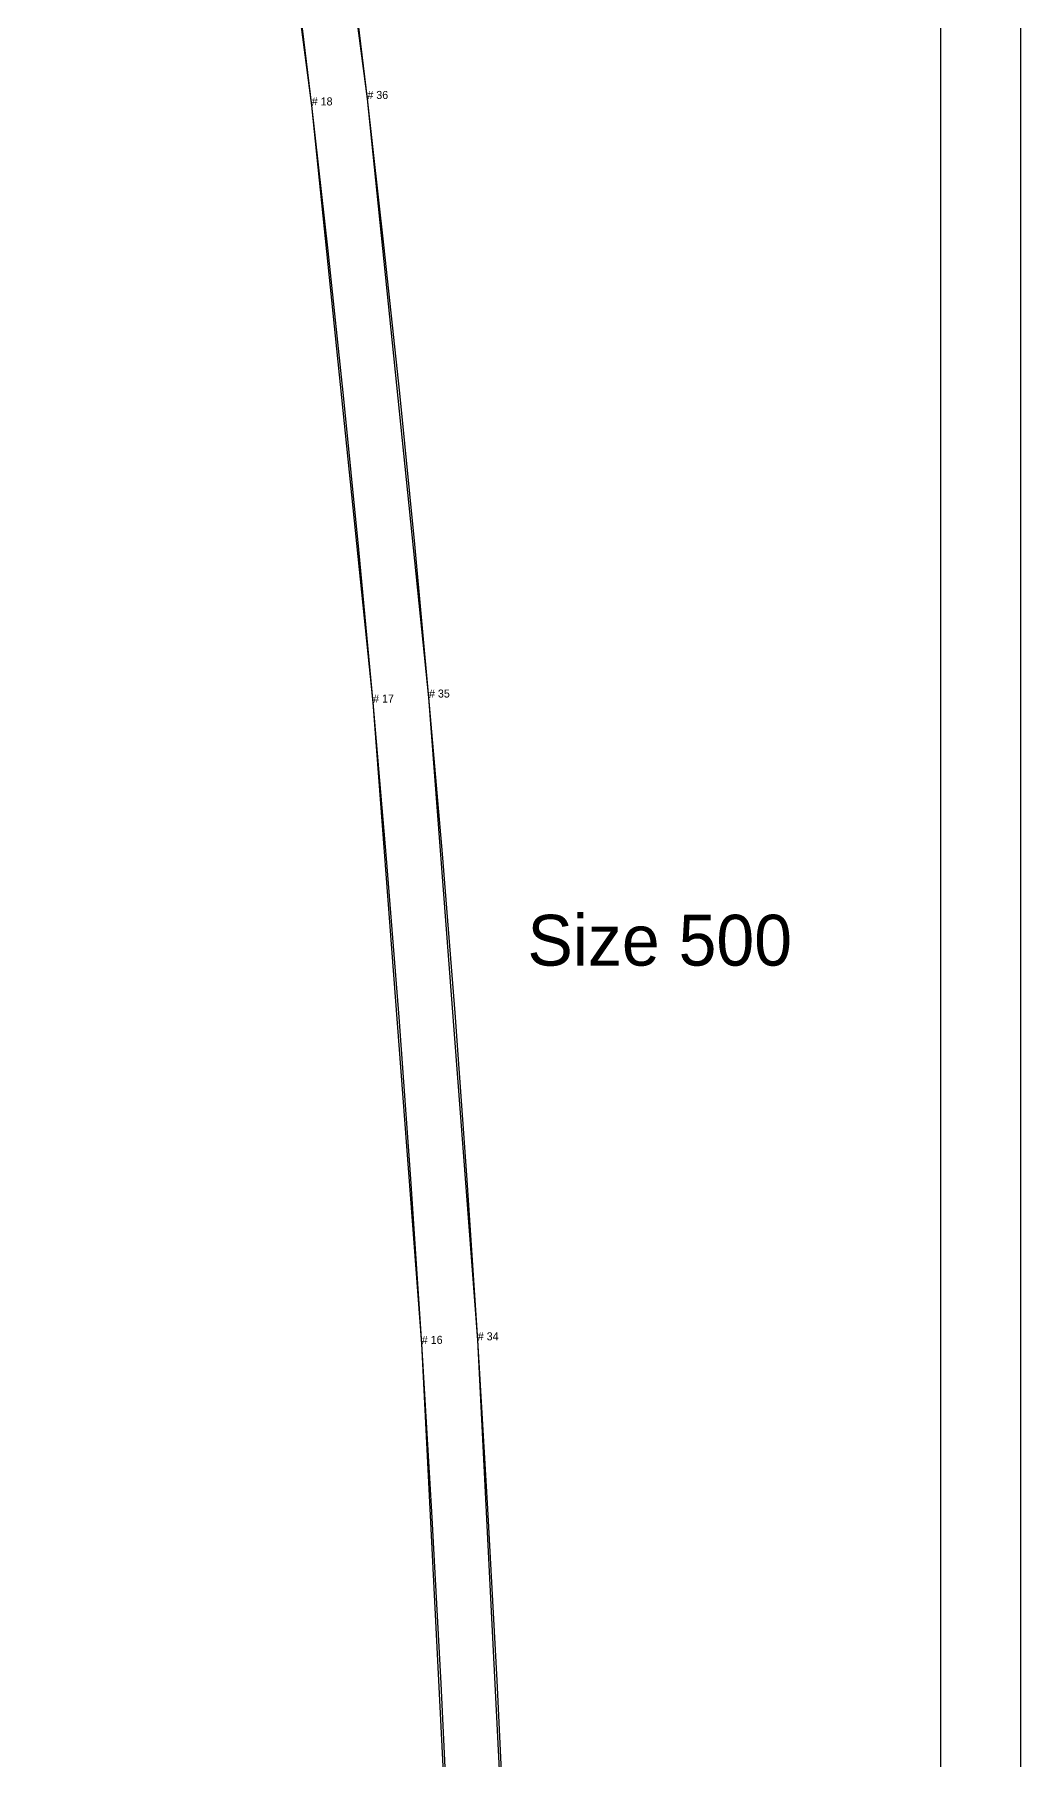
# Model space of a CAD drawing. Extents: x 0 to 1208, y -69 to 896.
# Drawn here: x 1041.1 to 1164.3, y 464.8 to 680.4 of the extents above; entities that cross this region are included whole.
import ezdxf

# ---------------------------------------------------------------- set-up
doc = ezdxf.new("R2010")
doc.units = 0
for name, color, linetype in [('1', 7, 'CONTINUOUS'), ('14', 7, 'CONTINUOUS'), ('15', 7, 'CONTINUOUS'), ('3', 7, 'CONTINUOUS'), ('84', 7, 'CONTINUOUS'), ('87', 7, 'CONTINUOUS')]:
    doc.layers.add(name, color=color, linetype=linetype)

# ---------------------------------------------------------------- blocks, each defined once
blk = doc.blocks.new('piece-113_s500_M')
at = {"layer": '1'}
blk.add_lwpolyline([(1075.46, 895.09), (1075.55, 884.31), (1077.07, 872), (1083.69, 854.84), (1093.99, 841.31), (1104.57, 832.8), (1118.03, 826.29), (1126.73, 823.97), (1137.29, 822.88), (1137.6, 822.87), (1164.29, 822.34), (1164.29, 237.32), (1097.3, 237.32), (1096.52, 336.28), (1093.9, 430.22), (1089.51, 516.82), (1083.43, 596.96), (1075.76, 671.57), (1066.58, 741.54), (1058.58, 792.49), (1050.16, 839.8), (1041.14, 885.37)], close=True, dxfattribs=at)
at = {"layer": '14'}
blk.add_lwpolyline([(1068.54, 885.85), (1069.06, 877.22), (1072.07, 863.87), (1075.99, 854.41), (1083.3, 842.84), (1095.34, 830.77), (1106.57, 823.58), (1122.15, 817.8), (1132.06, 816.16), (1154.29, 815.54), (1154.29, 247.32), (1104.29, 247.32), (1103.52, 336.4), (1100.9, 430.5), (1096.5, 517.26), (1090.41, 597.58), (1082.71, 672.38), (1073.5, 742.55), (1062.87, 808.99), (1054, 856.92), (1049.29, 880.4)], close=True, dxfattribs=at)
at = {"layer": '3'}
for p in [(1075.76, 671.57), (1082.71, 672.38), (1090.41, 597.58), (1083.43, 596.96), (1089.51, 516.82), (1096.5, 517.26)]:
    blk.add_point(p, dxfattribs=at)
at = {"layer": '84'}
for points in [[(1164.29, 822.34), (1164.29, 237.32)], [(1092.97, 452.52), (1091.92, 474.38), (1090.77, 495.81), (1089.51, 516.82), (1088.15, 537.42), (1086.68, 557.64), (1085.11, 577.48), (1083.43, 596.96), (1081.66, 616.1), (1079.79, 634.9), (1077.83, 653.39), (1075.76, 671.57), (1073.6, 689.46)]]:
    blk.add_lwpolyline(points, dxfattribs=at)
at = {"layer": '87'}
for points in [[(1154.29, 815.54), (1154.29, 247.32)], [(1099.96, 452.84), (1098.91, 474.74), (1097.76, 496.2), (1096.5, 517.26), (1095.13, 537.91), (1093.66, 558.17), (1092.08, 578.05), (1090.41, 597.58), (1088.63, 616.76), (1086.75, 635.62), (1084.78, 654.15), (1082.71, 672.38), (1080.55, 690.32)]]:
    blk.add_lwpolyline(points, dxfattribs=at)
at = {"layer": '1'}
for s, p in [('# 18', (1075.76, 671.57)), ('# 17', (1083.43, 596.96)), ('# 16', (1089.51, 516.82))]:
    blk.add_text(s, height=1, dxfattribs=at).set_placement(p)
at = {"layer": '14'}
for s, p in [('# 36', (1082.71, 672.38)), ('# 35', (1090.41, 597.58)), ('# 34', (1096.5, 517.26))]:
    blk.add_text(s, height=1, dxfattribs=at).set_placement(p)
at = {"layer": '15'}
blk.add_text('Size 500', height=6.35, dxfattribs=at).set_placement((1102.71, 564.08))

msp = doc.modelspace()

# ---------------------------------------------------------------- block references
at = {"layer": '1'}
msp.add_blockref('piece-113_s500_M', (0, 0), dxfattribs=at)

doc.saveas('drawing.dxf')
